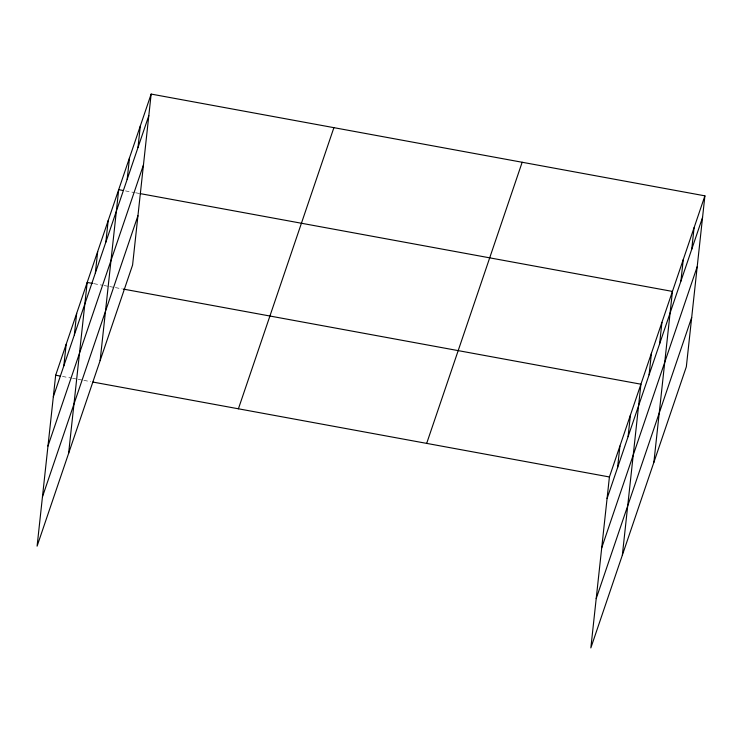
<?xml version="1.0" encoding="UTF-8"?>
<svg xmlns="http://www.w3.org/2000/svg" width="742" height="742" viewBox="0 0 742 742"><rect width="100%" height="100%" fill="white"/><g stroke="black" fill="none" stroke-linecap="round" stroke-linejoin="round"><path stroke-width="0.56" stroke-dasharray="3.71 2.78" d="M125.463 190.907L134.478 192.568M135.61 192.772L138.995 193.393M93.946 283.685L102.971 285.336M104.103 285.549L108.61 286.375M109.742 286.588L114.249 287.414M115.381 287.618L122.152 288.861M62.439 376.454L71.464 378.114M72.595 378.318L77.103 379.153M78.235 379.357L82.742 380.182M83.874 380.396L90.635 381.638"/><path stroke-width="1.11" d="M151.155 94.076L55.669 375.211L37.1 546.158L132.586 265.033L151.155 94.076L704.9 195.842L686.331 366.789L590.845 647.924L609.414 476.967L704.9 195.842M63.831 365.843L66.177 344.288M74.339 334.92L76.676 313.365M68.607 453.39L87.185 282.442L92.824 283.472M95.347 273.065L97.684 251.51M105.846 242.142L108.184 220.587M100.124 360.612L118.692 189.664L123.2 190.49M127.17 179.36L129.516 157.805M137.993 147.491L140.331 125.945M617.576 467.599L619.922 446.044M628.084 436.676L630.422 415.121M622.352 555.146L640.93 384.198L123.274 289.074M649.092 374.821L651.43 353.275M659.592 343.898L661.929 322.353M653.869 462.377L672.438 291.421L140.127 193.606M680.915 281.116L683.261 259.561M691.739 249.256L694.076 227.701M53.331 396.766L148.817 115.631M47.97 446.063L143.456 164.937M42.452 496.862L137.938 215.727M238.405 408.796L333.891 127.661M426.678 443.391L522.164 162.257M607.077 498.522L702.563 217.387M601.716 547.828L697.202 266.693M596.197 598.618L691.683 317.483M55.669 375.211L60.185 376.036M92.898 382.056L609.414 476.967"/></g></svg>
